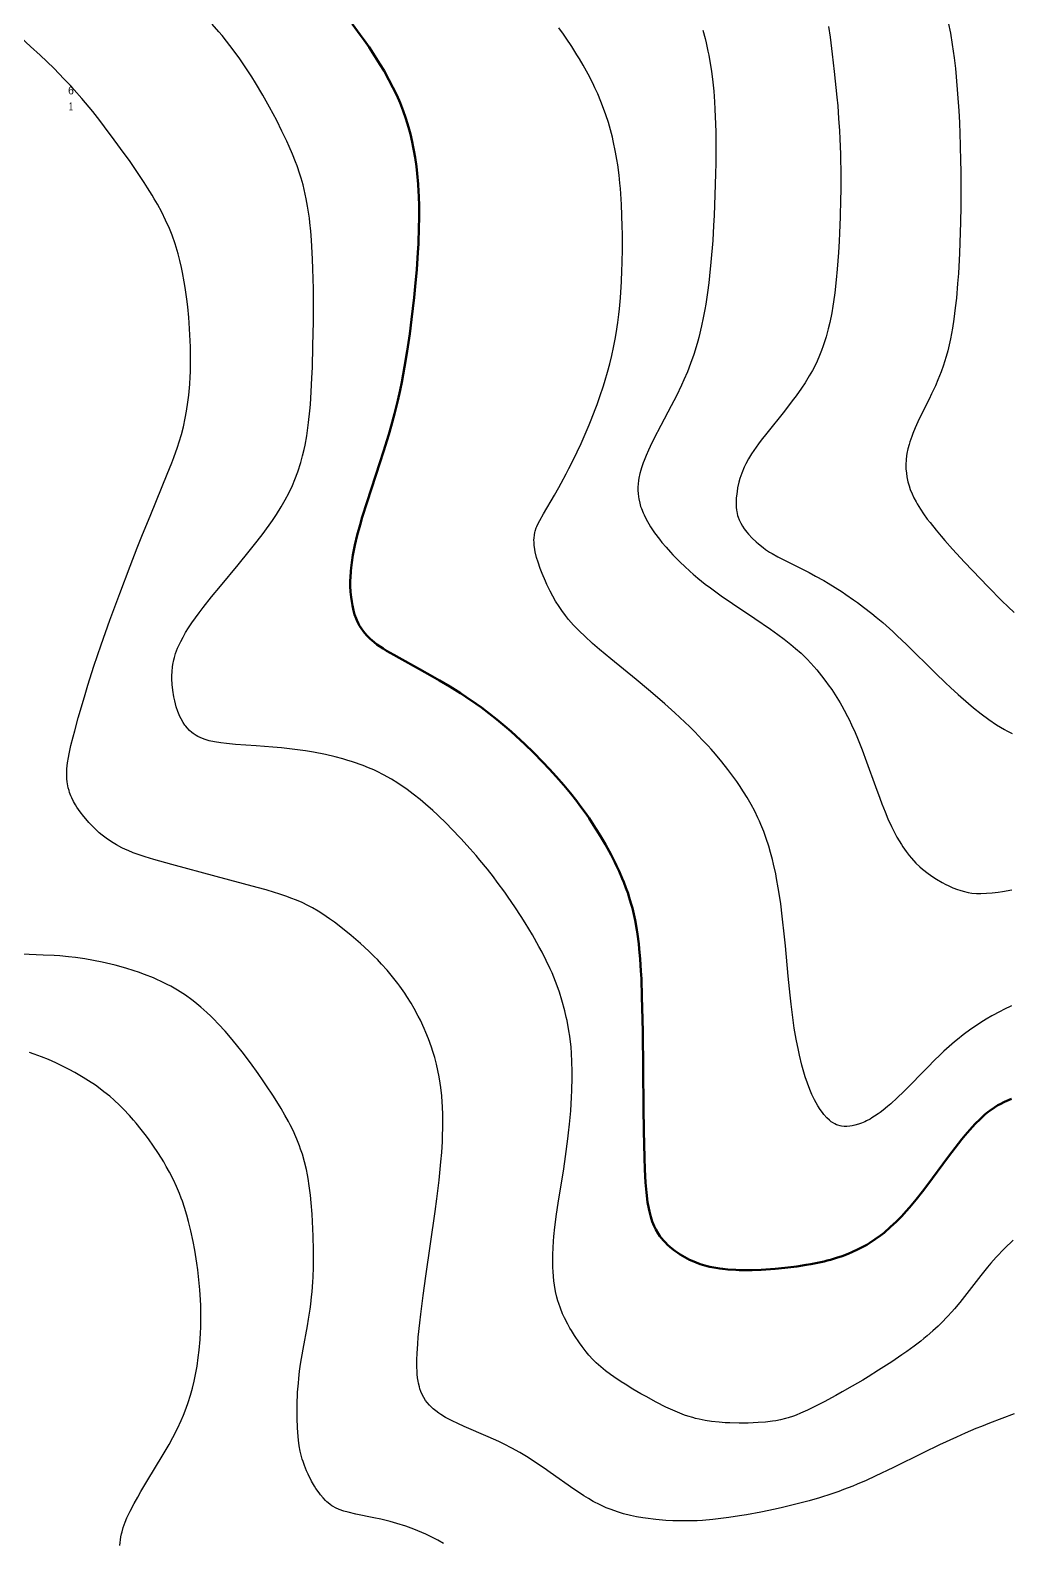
# Model space of a CAD drawing. Header units: metres. Extents: x 545098 to 555652, y 1854398 to 1862642.
# Drawn here: x 547636.2 to 547881.3, y 1858560.1 to 1858938.2 of the extents above; entities that cross this region are included whole.
import ezdxf
from ezdxf.enums import TextEntityAlignment as Align

# ---------------------------------------------------------------- set-up
doc = ezdxf.new("R2010")
doc.units = ezdxf.units.M
doc.header["$LTSCALE"] = 6.8
doc.layers.add('1', color=7, linetype='Continuous', lineweight=25)
doc.layers.add('2', color=7, linetype='Continuous', lineweight=53)
doc.layers.add('54', color=7, linetype='Continuous')

msp = doc.modelspace()

# ---------------------------------------------------------------- linework, layer by layer
at = {"layer": '1'}
for points in [[(547659.74, 1858907.37), (547657.24, 1858910.8), (547654.82, 1858914.03), (547653.63, 1858915.58), (547651.84, 1858917.84), (547650.04, 1858920.04), (547649.12, 1858921.13), (547647.23, 1858923.28), (547646.26, 1858924.35), (547644.75, 1858925.96), (547642.09, 1858928.67), (547638.69, 1858931.95), (547636.33, 1858934.14), (547633.91, 1858936.33), (547628.99, 1858940.68)], [(547672.73, 1858769.07), (547672.34, 1858770.52), (547672.13, 1858771.52), (547671.86, 1858773.24), (547671.71, 1858774.64), (547671.63, 1858776.07), (547671.63, 1858776.79), (547671.67, 1858777.89), (547671.79, 1858779.03), (547671.87, 1858779.61), (547672.12, 1858780.8), (547672.28, 1858781.42), (547672.57, 1858782.37), (547673.05, 1858783.68), (547673.34, 1858784.36), (547673.84, 1858785.41), (547674.42, 1858786.5), (547675.08, 1858787.64), (547675.83, 1858788.81), (547676.65, 1858790.03), (547678.48, 1858792.56), (547679.48, 1858793.86), (547681.58, 1858796.52), (547683.79, 1858799.21), (547688.22, 1858804.54), (547691, 1858807.96), (547692.32, 1858809.62), (547694.19, 1858812.05), (547695.93, 1858814.44), (547696.75, 1858815.61), (547697.79, 1858817.16), (547698.99, 1858819.08), (547699.98, 1858820.79), (547700.87, 1858822.49), (547701.77, 1858824.38), (547702.41, 1858825.9), (547703.13, 1858827.81), (547703.88, 1858830.15), (547704.32, 1858831.75), (547704.7, 1858833.38), (547704.94, 1858834.49), (547705.36, 1858836.77), (547705.66, 1858838.78), (547705.83, 1858840.16), (547706.14, 1858843.06), (547706.26, 1858844.59), (547706.48, 1858847.82), (547706.65, 1858851.33), (547706.75, 1858853.83), (547706.89, 1858859.3), (547707, 1858865.4), (547707.02, 1858868.62), (547707.01, 1858873.55), (547706.91, 1858878.5), (547706.82, 1858880.94), (547706.65, 1858884.13), (547706.55, 1858885.68), (547706.36, 1858887.95), (547706.14, 1858890.13), (547706.01, 1858891.18), (547705.88, 1858892.2), (547705.57, 1858894.17), (547705.23, 1858896.04), (547704.98, 1858897.24), (547704.43, 1858899.53), (547703.97, 1858901.16), (547703.65, 1858902.22), (547702.95, 1858904.27), (547702.58, 1858905.27), (547701.81, 1858907.22), (547700.97, 1858909.15), (547700.39, 1858910.42), (547699.16, 1858912.99), (547697.84, 1858915.6), (547696.08, 1858918.94), (547694.39, 1858921.98), (547692.58, 1858925.03), (547691.63, 1858926.55), (547690.32, 1858928.57), (547689.65, 1858929.57), (547688.61, 1858931.07), (547687, 1858933.28), (547685.33, 1858935.44), (547684.17, 1858936.86), (547683.38, 1858937.8), (547681.75, 1858939.66)], [(547770.22, 1858827.3), (547770.89, 1858828.6), (547771.93, 1858830.69), (547773.91, 1858834.89), (547774.92, 1858837.18), (547775.94, 1858839.58), (547776.45, 1858840.82), (547777.44, 1858843.36), (547777.93, 1858844.66), (547778.63, 1858846.64), (547779.53, 1858849.32), (547779.96, 1858850.68), (547780.56, 1858852.72), (547781.11, 1858854.78), (547781.62, 1858856.84), (547782.06, 1858858.9), (547782.46, 1858860.96), (547782.69, 1858862.34), (547783.11, 1858865.09), (547783.36, 1858867.15), (547783.51, 1858868.52), (547783.76, 1858871.27), (547784.03, 1858875.4), (547784.14, 1858878.15), (547784.19, 1858879.98), (547784.24, 1858883.65), (547784.24, 1858887.32), (547784.21, 1858889.15), (547784.14, 1858891.88), (547784.02, 1858894.6), (547783.94, 1858895.95), (547783.75, 1858898.63), (547783.63, 1858899.96), (547783.42, 1858901.94), (547783.08, 1858904.55), (547782.88, 1858905.84), (547782.55, 1858907.74), (547781.97, 1858910.55), (547781.75, 1858911.47), (547781.28, 1858913.29), (547780.76, 1858915.08), (547780.12, 1858917.05), (547779.56, 1858918.6), (547778.89, 1858920.34), (547778.08, 1858922.25), (547777.39, 1858923.78), (547776.84, 1858924.92), (547775.68, 1858927.19), (547774.42, 1858929.47), (547773.52, 1858931), (547772.9, 1858932.02), (547771.6, 1858934.08), (547770.22, 1858936.16), (547769.5, 1858937.21), (547768.37, 1858938.8)], [(547804.36, 1858938.2), (547804.91, 1858936.11), (547805.16, 1858935.07), (547805.62, 1858932.98), (547805.83, 1858931.94), (547806.12, 1858930.36), (547806.5, 1858927.95), (547806.84, 1858925.2), (547807.07, 1858922.92), (547807.27, 1858920.26), (547807.37, 1858918.43), (547807.52, 1858914.68), (547807.57, 1858912.76), (547807.6, 1858908.86), (547807.58, 1858904.91), (547807.54, 1858902.27), (547807.39, 1858897.01), (547807.18, 1858891.86), (547807.05, 1858889.33), (547806.83, 1858885.61), (547806.4, 1858880.22), (547806.05, 1858876.75), (547805.85, 1858875.06), (547805.53, 1858872.58), (547805.1, 1858869.73), (547804.86, 1858868.35), (547804.48, 1858866.31), (547804.06, 1858864.31), (547803.35, 1858861.39), (547803.1, 1858860.44), (547802.69, 1858859.02), (547802.11, 1858857.15), (547801.31, 1858854.85), (547800.51, 1858852.81), (547799.65, 1858850.79), (547799.05, 1858849.46), (547797.78, 1858846.83), (547796.47, 1858844.26), (547793.88, 1858839.39), (547792.1, 1858836), (547791.18, 1858834.13), (547790.76, 1858833.22), (547790.18, 1858831.91), (547789.66, 1858830.64), (547789.43, 1858830.02), (547789.02, 1858828.8), (547788.84, 1858828.21), (547788.61, 1858827.34), (547788.37, 1858826.19), (547788.28, 1858825.63), (547788.18, 1858824.8), (547788.13, 1858823.97), (547788.12, 1858823.16), (547788.16, 1858822.35), (547788.25, 1858821.55), (547788.34, 1858821.02), (547788.58, 1858819.95), (547788.81, 1858819.15), (547788.99, 1858818.62), (547789.41, 1858817.55), (547789.66, 1858817.01), (547790.2, 1858815.92), (547790.83, 1858814.82), (547791.29, 1858814.07), (547792.32, 1858812.54), (547793.49, 1858810.96), (547794.13, 1858810.16), (547795.16, 1858808.93), (547796.27, 1858807.68), (547796.85, 1858807.05), (547798.74, 1858805.13), (547799.75, 1858804.17), (547801.18, 1858802.86), (547801.93, 1858802.21), (547803.1, 1858801.23), (547804.95, 1858799.75), (547806.24, 1858798.76), (547808.95, 1858796.8), (547811.76, 1858794.85), (547817.37, 1858791.09), (547821.29, 1858788.43), (547823.07, 1858787.17), (547824.69, 1858785.96), (547826.33, 1858784.67), (547827.52, 1858783.66), (547828.9, 1858782.43), (547830.41, 1858780.95), (547831.35, 1858779.96), (547832.84, 1858778.26), (547834, 1858776.83)], [(547835.79, 1858939.14), (547836.17, 1858936.41), (547836.72, 1858932.2), (547837.23, 1858927.9), (547837.89, 1858921.42), (547838.07, 1858919.28), (547838.31, 1858916.13), (547838.5, 1858913.07), (547838.6, 1858911.07), (547838.74, 1858907.19), (547838.83, 1858901.66), (547838.82, 1858898.15), (547838.79, 1858895.89), (547838.68, 1858891.55), (547838.53, 1858887.44), (547838.44, 1858885.47), (547838.27, 1858882.6), (547837.96, 1858878.47), (547837.71, 1858875.81), (547837.34, 1858872.57), (547837.03, 1858870.31), (547836.85, 1858869.2), (547836.57, 1858867.55), (547836.09, 1858865.11), (547835.72, 1858863.52), (547835.2, 1858861.56), (547834.73, 1858860.03)], [(547865.71, 1858940.13), (547866.25, 1858937.42), (547866.72, 1858934.58), (547867.18, 1858931.3), (547867.49, 1858928.58), (547867.7, 1858926.51), (547868.05, 1858922.28), (547868.33, 1858917.99), (547868.48, 1858915.12), (547868.69, 1858909.44), (547868.8, 1858905.26), (547868.84, 1858903.2), (547868.87, 1858900.15), (547868.86, 1858894.15), (547868.79, 1858890.23), (547868.72, 1858887.63), (547868.52, 1858882.48), (547868.24, 1858877.39), (547868.06, 1858874.89), (547867.73, 1858871.21), (547867.47, 1858868.82), (547867.1, 1858865.93), (547866.75, 1858863.7), (547866.26, 1858861.04), (547865.75, 1858858.77), (547865.57, 1858858.04), (547865.18, 1858856.64), (547864.77, 1858855.29), (547864.49, 1858854.42), (547863.9, 1858852.76), (547863.13, 1858850.8), (547862.5, 1858849.33), (547861.55, 1858847.26), (547860.92, 1858845.96), (547858.63, 1858841.34), (547858.13, 1858840.3), (547857.45, 1858838.8), (547856.85, 1858837.36), (547856.58, 1858836.65), (547856.11, 1858835.27), (547855.9, 1858834.59), (547855.64, 1858833.58), (547855.39, 1858832.37), (547855.3, 1858831.77), (547855.19, 1858830.86), (547855.12, 1858829.5), (547855.14, 1858828.58), (547855.24, 1858827.43), (547855.37, 1858826.5), (547855.62, 1858825.32), (547855.93, 1858824.25), (547856.22, 1858823.4), (547856.66, 1858822.31)], [(547701.39, 1858721.26), (547700.41, 1858721.62), (547698.38, 1858722.3), (547697.33, 1858722.63), (547695.17, 1858723.27), (547692.93, 1858723.89), (547682.69, 1858726.61), (547671.63, 1858729.6), (547667.11, 1858730.86), (547664.98, 1858731.51), (547662.94, 1858732.21), (547661.96, 1858732.58), (547660.68, 1858733.1), (547660.06, 1858733.37), (547659.15, 1858733.81), (547657.83, 1858734.51), (547656.57, 1858735.27), (547655.24, 1858736.19), (547654.23, 1858736.98), (547653.5, 1858737.58), (547653.03, 1858738), (547652.13, 1858738.85), (547651.7, 1858739.28), (547650.88, 1858740.15), (547650.11, 1858741.03), (547649.62, 1858741.62), (547648.72, 1858742.8), (547647.92, 1858743.97), (547647.55, 1858744.55), (547647.06, 1858745.42), (547646.62, 1858746.31), (547646.42, 1858746.76), (547646.08, 1858747.67), (547645.93, 1858748.13), (547645.74, 1858748.84), (547645.55, 1858749.82), (547645.47, 1858750.32), (547645.4, 1858751.09), (547645.36, 1858751.89), (547645.36, 1858752.31), (547645.41, 1858753.58), (547645.57, 1858755.08), (547645.77, 1858756.35), (547645.95, 1858757.33), (547646.4, 1858759.38), (547646.94, 1858761.56), (547647.35, 1858763.08), (547648.25, 1858766.28), (547649.77, 1858771.54), (547650.64, 1858774.43), (547652.15, 1858779.2), (547653.95, 1858784.58), (547656.11, 1858790.68), (547658.59, 1858797.35), (547661.22, 1858804.24), (547662.99, 1858808.77), (547664.15, 1858811.69), (547666.36, 1858817.16), (547670.49, 1858827.18), (547671.61, 1858830), (547672.12, 1858831.35), (547673.04, 1858833.97), (547673.46, 1858835.25), (547674.02, 1858837.16), (547674.52, 1858839.08), (547674.99, 1858841.23), (547675.31, 1858842.97), (547675.65, 1858845.18), (547675.86, 1858846.96), (547675.95, 1858847.86), (547676.1, 1858849.69), (547676.21, 1858851.54), (547676.26, 1858852.79), (547676.31, 1858855.34), (547676.3, 1858857.53), (547676.27, 1858859.02), (547676.15, 1858862.02), (547675.96, 1858865.03), (547675.85, 1858866.37), (547675.59, 1858869.02), (547675.36, 1858870.98), (547674.95, 1858873.85), (547674.73, 1858875.25), (547674.29, 1858877.66), (547674.04, 1858878.84), (547673.64, 1858880.58), (547673.2, 1858882.29), (547672.96, 1858883.13), (547672.43, 1858884.82), (547671.68, 1858886.92), (547671.01, 1858888.61), (547670.06, 1858890.74), (547669.09, 1858892.69), (547668.01, 1858894.69), (547667.24, 1858896.04), (547666.7, 1858896.95), (547665.58, 1858898.77), (547664.7, 1858900.15), (547662.88, 1858902.89), (547661.01, 1858905.6), (547659.74, 1858907.37)], [(547834.73, 1858860.03), (547834.47, 1858859.27), (547834.06, 1858858.15), (547833.39, 1858856.49), (547832.65, 1858854.88), (547831.74, 1858853.13), (547830.95, 1858851.75), (547829.91, 1858850.07), (547829.03, 1858848.74), (547827.65, 1858846.79), (547826.7, 1858845.51), (547824.75, 1858842.99), (547820.32, 1858837.48), (547818.94, 1858835.71), (547818.29, 1858834.83), (547817.07, 1858833.11), (547816.52, 1858832.26), (547815.76, 1858831.01), (547815.1, 1858829.78), (547814.72, 1858828.98), (547814.07, 1858827.42), (547813.65, 1858826.16), (547813.37, 1858825.18), (547813.06, 1858823.77), (547812.91, 1858822.88), (547812.83, 1858822.3), (547812.73, 1858821.19), (547812.68, 1858820.16), (547812.68, 1858819.66), (547812.71, 1858818.94), (547812.78, 1858818.24), (547812.83, 1858817.9), (547813.05, 1858816.91), (547813.2, 1858816.42), (547813.45, 1858815.77), (547813.59, 1858815.45), (547813.83, 1858814.97), (547814.26, 1858814.24), (547814.7, 1858813.58), (547815.37, 1858812.69), (547815.75, 1858812.24), (547816.68, 1858811.24), (547817.71, 1858810.26), (547818.27, 1858809.78), (547819.44, 1858808.85), (547820.06, 1858808.4), (547821.03, 1858807.75), (547821.69, 1858807.34), (547823.09, 1858806.55), (547824.59, 1858805.77), (547827.96, 1858804.1), (547830.9, 1858802.61), (547832.52, 1858801.75), (547834.6, 1858800.59), (547835.69, 1858799.95), (547837.41, 1858798.91), (547839.21, 1858797.76), (547840.14, 1858797.14), (547842.05, 1858795.82), (547843.04, 1858795.11), (547844.55, 1858793.98), (547846.63, 1858792.36), (547847.69, 1858791.49), (547849.32, 1858790.12), (547850.98, 1858788.66), (547851.83, 1858787.89), (547852.97, 1858786.83), (547855.29, 1858784.61), (547862.54, 1858777.46), (547865.03, 1858775.05), (547866.29, 1858773.86), (547868.19, 1858772.11), (547870.73, 1858769.86), (547872.02, 1858768.8), (547873.94, 1858767.27), (547875.87, 1858765.85), (547877.8, 1858764.56), (547879.74, 1858763.39), (547880.38, 1858763.03), (547881.66, 1858762.35)], [(547837.35, 1858664.79), (547836.77, 1858665.14), (547836.47, 1858665.34), (547836.04, 1858665.69), (547835.39, 1858666.29), (547834.62, 1858667.14), (547834.24, 1858667.63), (547833.67, 1858668.42), (547833.11, 1858669.31), (547832.29, 1858670.79), (547832.02, 1858671.33), (547831.63, 1858672.18), (547831.11, 1858673.39), (547830.49, 1858675.01), (547829.96, 1858676.59), (547829.45, 1858678.28), (547829.13, 1858679.46), (547828.53, 1858681.94), (547828.24, 1858683.24), (547827.71, 1858685.94), (547827.23, 1858688.76), (547826.93, 1858690.7), (547826.41, 1858694.7), (547826.15, 1858697), (547825.69, 1858701.71), (547825, 1858709.33), (547824.78, 1858711.57), (547824.23, 1858716.71), (547823.83, 1858719.83), (547823.61, 1858721.4), (547823.23, 1858723.77), (547822.81, 1858726.15), (547822.57, 1858727.33), (547822.05, 1858729.71), (547821.76, 1858730.89), (547821.29, 1858732.66), (547820.83, 1858734.23), (547820.19, 1858736.17), (547819.57, 1858737.9), (547818.88, 1858739.61), (547818.51, 1858740.46), (547818.13, 1858741.3), (547817.32, 1858742.96), (547816.45, 1858744.6), (547815.42, 1858746.4), (547814.55, 1858747.81), (547813.53, 1858749.37), (547812.83, 1858750.39), (547811.37, 1858752.41), (547810.62, 1858753.4), (547809.08, 1858755.34), (547807.49, 1858757.22), (547806.42, 1858758.45), (547805.69, 1858759.26), (547804.23, 1858760.83), (547802.36, 1858762.76), (547801.11, 1858764.01), (547798.6, 1858766.42), (547797.35, 1858767.57), (547794.86, 1858769.8), (547792.41, 1858771.92), (547790.81, 1858773.27), (547787.71, 1858775.84), (547781.36, 1858781.03), (547778.54, 1858783.38), (547776.81, 1858784.87), (547774.83, 1858786.68), (547773.53, 1858787.93), (547772.92, 1858788.55), (547772.04, 1858789.49), (547770.81, 1858790.9), (547770.03, 1858791.86), (547769.11, 1858793.1), (547768.41, 1858794.13), (547767.56, 1858795.47), (547766.83, 1858796.75), (547766.19, 1858797.94), (547765.38, 1858799.59), (547765, 1858800.43), (547764.19, 1858802.35), (547763.7, 1858803.62), (547763.17, 1858805.17), (547762.82, 1858806.38), (547762.47, 1858807.81), (547762.27, 1858809), (547762.22, 1858809.38), (547762.16, 1858810.09), (547762.15, 1858810.77), (547762.17, 1858811.2), (547762.26, 1858812.02), (547762.37, 1858812.62), (547762.47, 1858813), (547762.71, 1858813.76), (547762.86, 1858814.14), (547763.2, 1858814.89), (547763.59, 1858815.66), (547764.52, 1858817.29), (547767.26, 1858821.92), (547768.37, 1858823.87), (547768.96, 1858824.94), (547770.22, 1858827.3)], [(547856.66, 1858822.31), (547857.13, 1858821.32), (547857.67, 1858820.29), (547857.96, 1858819.77), (547858.78, 1858818.43), (547859.53, 1858817.31), (547860.47, 1858816), (547861.15, 1858815.1), (547862.67, 1858813.19), (547863.93, 1858811.68), (547864.83, 1858810.64), (547866.73, 1858808.5), (547869.74, 1858805.24), (547871.77, 1858803.09), (547875.68, 1858799.04), (547879.14, 1858795.55), (547880.71, 1858794.02), (547882.21, 1858792.61)], [(547834, 1858776.83), (547835.14, 1858775.34), (547835.72, 1858774.56), (547836.57, 1858773.34), (547837.85, 1858771.4), (547838.69, 1858770.02), (547839.11, 1858769.31), (547839.73, 1858768.2), (547840.55, 1858766.65), (547840.96, 1858765.84), (547841.56, 1858764.58), (547842.46, 1858762.6), (547843.04, 1858761.22), (547844.19, 1858758.31), (547845.31, 1858755.28), (547847.49, 1858749.16), (547848.57, 1858746.21), (547849.1, 1858744.79), (547849.9, 1858742.76), (547850.62, 1858741.08), (547851.52, 1858739.12), (547852.33, 1858737.5), (547852.88, 1858736.48), (547854.01, 1858734.6), (547854.39, 1858734.02), (547855.17, 1858732.91), (547855.97, 1858731.88), (547856.52, 1858731.22), (547857.64, 1858730), (547858.63, 1858729.06), (547859.31, 1858728.46), (547860.68, 1858727.37), (547861.85, 1858726.55), (547862.79, 1858725.95), (547864.19, 1858725.14), (547865.11, 1858724.66), (547865.71, 1858724.37), (547866.89, 1858723.84), (547868.02, 1858723.39), (547868.58, 1858723.19), (547869.42, 1858722.93), (547870.71, 1858722.64), (547871.61, 1858722.5), (547872.81, 1858722.41), (547873.85, 1858722.39), (547875.25, 1858722.44), (547876.65, 1858722.55), (547878.19, 1858722.74), (547879.28, 1858722.9), (547881.6, 1858723.31)], [(547767.56, 1858622.93), (547767.29, 1858624.48), (547767.15, 1858625.55), (547766.96, 1858627.78), (547766.9, 1858628.94), (547766.88, 1858629.72), (547766.88, 1858632.14), (547766.94, 1858633.8), (547767.04, 1858635.49), (547767.13, 1858636.63), (547767.35, 1858638.95), (547767.78, 1858642.26), (547768.19, 1858644.98), (547769.59, 1858653.57), (547770.05, 1858656.63), (547770.64, 1858661.07), (547770.81, 1858662.53), (547771.04, 1858664.75), (547771.34, 1858668.09), (547771.56, 1858671.44), (547771.63, 1858673.1), (547771.71, 1858676.36), (547771.71, 1858677.95), (547771.65, 1858680.27), (547771.53, 1858682.51), (547771.41, 1858683.95), (547771.09, 1858686.72), (547770.89, 1858688.06), (547770.42, 1858690.63), (547770.24, 1858691.47), (547769.85, 1858693.09), (547769.14, 1858695.7), (547768.5, 1858697.7), (547767.92, 1858699.34), (547767.52, 1858700.42), (547766.66, 1858702.53), (547766.2, 1858703.57), (547765.22, 1858705.65), (547764.16, 1858707.74), (547763.4, 1858709.15), (547761.76, 1858712.05), (547759.93, 1858715.08), (547758.95, 1858716.64), (547757.39, 1858719.03), (547755.71, 1858721.49), (547754.83, 1858722.73), (547752.99, 1858725.25), (547752.02, 1858726.52), (547750.51, 1858728.44), (547748.64, 1858730.73), (547747.67, 1858731.87), (547746.18, 1858733.58), (547743.9, 1858736.11), (547741.56, 1858738.57), (547740.38, 1858739.76), (547738.02, 1858742.05), (547736.83, 1858743.14), (547735.07, 1858744.71), (547733.7, 1858745.87), (547731.98, 1858747.24), (547730.45, 1858748.39), (547728.13, 1858749.98), (547726.56, 1858750.95), (547724.56, 1858752.06), (547722.92, 1858752.89), (547722.08, 1858753.28), (547720.8, 1858753.83), (547719.49, 1858754.36), (547716.77, 1858755.31), (547715.36, 1858755.74), (547714.41, 1858756.01), (547712.48, 1858756.52), (547710.01, 1858757.09), (547707.01, 1858757.68), (547705.01, 1858758.01), (547701.67, 1858758.48), (547699.04, 1858758.77), (547696.86, 1858758.97), (547692.67, 1858759.28), (547687.57, 1858759.63), (547685.28, 1858759.84), (547683.88, 1858760.01), (547682.27, 1858760.27), (547680.97, 1858760.57), (547680.17, 1858760.8), (547679.68, 1858760.97), (547678.75, 1858761.34), (547678.12, 1858761.65), (547677.72, 1858761.87), (547676.99, 1858762.35), (547676.65, 1858762.61), (547676.02, 1858763.16), (547675.44, 1858763.77), (547675.09, 1858764.2), (547674.87, 1858764.5), (547674.45, 1858765.14), (547673.96, 1858766.01), (547673.66, 1858766.62), (547673.47, 1858767.04), (547673.12, 1858767.92), (547672.73, 1858769.07)], [(547787.78, 1858566.6), (547786.28, 1858566.91), (547784.51, 1858567.35), (547783, 1858567.8), (547781.41, 1858568.36), (547780.19, 1858568.85), (547778.7, 1858569.53), (547776.95, 1858570.44), (547775.78, 1858571.12), (547774.59, 1858571.85), (547773.78, 1858572.37), (547772.12, 1858573.49), (547766.19, 1858577.68), (547764.67, 1858578.73), (547762.31, 1858580.32), (547760.68, 1858581.36), (547758.58, 1858582.62), (547756.64, 1858583.7), (547754.66, 1858584.72), (547753.33, 1858585.36), (547750.66, 1858586.58), (547744.71, 1858589.16), (547743.16, 1858589.86), (547741.71, 1858590.55), (547740.06, 1858591.42), (547738.89, 1858592.13), (547738.36, 1858592.48), (547737.61, 1858593.03), (547736.93, 1858593.58), (547736.03, 1858594.45), (547735.46, 1858595.12), (547735.04, 1858595.67), (547734.59, 1858596.39), (547734.27, 1858596.99), (547733.87, 1858597.94), (547733.64, 1858598.6), (547733.51, 1858599.06), (547733.28, 1858600.02), (547733.2, 1858600.44), (547733.07, 1858601.31), (547732.97, 1858602.22), (547732.92, 1858602.85), (547732.87, 1858604.17), (547732.87, 1858605.93), (547732.92, 1858607.42), (547733.08, 1858609.8), (547733.22, 1858611.48), (547733.61, 1858615.1), (547733.87, 1858617.27), (547734.46, 1858621.86), (547735.13, 1858626.69), (547737.45, 1858642.92), (547737.87, 1858646.04), (547738.43, 1858650.7), (547738.9, 1858655.33), (547739.08, 1858657.66), (547739.26, 1858660.43), (547739.32, 1858661.82), (547739.38, 1858663.91), (547739.38, 1858667.06), (547739.3, 1858669.17), (547739.24, 1858670.22), (547739.11, 1858671.81), (547738.88, 1858673.93), (547738.73, 1858674.99), (547738.47, 1858676.58), (547738.15, 1858678.17), (547737.78, 1858679.76), (547737.35, 1858681.35), (547736.88, 1858682.93), (547736.53, 1858683.99), (547735.77, 1858686.08), (547735.14, 1858687.64), (547734.69, 1858688.66), (547733.75, 1858690.69), (547733.24, 1858691.69), (547732.19, 1858693.66), (547731.44, 1858694.95), (547730.41, 1858696.62), (547729.87, 1858697.44), (547728.62, 1858699.23), (547728.14, 1858699.89), (547727.15, 1858701.16), (547726.14, 1858702.4), (547725.45, 1858703.2), (547724.06, 1858704.75), (547723.01, 1858705.87), (547722.3, 1858706.59), (547720.88, 1858707.98), (547718.77, 1858709.92), (547716.48, 1858711.88), (547714.72, 1858713.31), (547712.26, 1858715.22), (547711.08, 1858716.07), (547709.35, 1858717.24), (547708.22, 1858717.95), (547706.8, 1858718.78), (547705.65, 1858719.39), (547704.18, 1858720.1), (547702.81, 1858720.7), (547701.39, 1858721.26)], [(547689.2, 1858682.81), (547688.15, 1858684.15), (547686.73, 1858685.89), (547684.93, 1858687.98), (547683.3, 1858689.76), (547682.01, 1858691.09), (547681.36, 1858691.73), (547680.39, 1858692.65), (547678.91, 1858693.97), (547677.4, 1858695.21), (547676.63, 1858695.8), (547675.07, 1858696.93), (547673.04, 1858698.24), (547671.34, 1858699.21), (547670.47, 1858699.67), (547669.13, 1858700.34), (547667.74, 1858700.98), (547667.03, 1858701.28), (547664.81, 1858702.16), (547663.29, 1858702.71), (547662.25, 1858703.06), (547660.13, 1858703.71), (547657.44, 1858704.45), (547655.27, 1858704.97), (547654.19, 1858705.21), (547652.03, 1858705.65), (547649.9, 1858706.02), (547647.58, 1858706.36), (547645.79, 1858706.57), (547643.6, 1858706.77), (547642.18, 1858706.87), (547639.44, 1858707), (547634.2, 1858707.2)], [(547881.49, 1858694.29), (547879.59, 1858693.36), (547878.67, 1858692.89), (547876.61, 1858691.78), (547875.21, 1858690.96), (547873.87, 1858690.14), (547873.01, 1858689.59), (547871.38, 1858688.47), (547869.45, 1858687.05), (547868, 1858685.9), (547867.3, 1858685.32), (547865.94, 1858684.15), (547864.63, 1858682.96), (547863.78, 1858682.16), (547862.11, 1858680.54), (547860.73, 1858679.16), (547854.57, 1858672.88), (547852.92, 1858671.27), (547851.33, 1858669.8), (547850.56, 1858669.13), (547849.43, 1858668.21), (547848.7, 1858667.66), (547848.22, 1858667.32), (547847.29, 1858666.69), (547846.6, 1858666.27), (547846.16, 1858666.01), (547845.29, 1858665.55), (547844.86, 1858665.34), (547844.04, 1858664.99), (547843.24, 1858664.69), (547842.39, 1858664.44), (547841.73, 1858664.29), (547841.1, 1858664.19), (547840.34, 1858664.13), (547839.68, 1858664.14), (547839.03, 1858664.22), (547838.72, 1858664.28), (547838.11, 1858664.46), (547837.8, 1858664.58), (547837.35, 1858664.79)], [(547658.66, 1858559.39), (547658.69, 1858560.12), (547658.77, 1858560.85), (547658.89, 1858561.59), (547659.05, 1858562.35), (547659.18, 1858562.86), (547659.49, 1858563.9), (547659.97, 1858565.22), (547660.42, 1858566.31), (547661.2, 1858567.99), (547662.2, 1858569.92), (547663.09, 1858571.52), (547663.89, 1858572.91), (547665.61, 1858575.78), (547669.2, 1858581.71), (547670.94, 1858584.69), (547671.9, 1858586.44), (547673.03, 1858588.63), (547673.97, 1858590.62), (547674.55, 1858591.97), (547675.24, 1858593.71), (547675.75, 1858595.13), (547676.33, 1858596.97), (547676.81, 1858598.7), (547677.23, 1858600.49), (547677.49, 1858601.72), (547677.65, 1858602.56), (547677.94, 1858604.26), (547678.25, 1858606.43), (547678.46, 1858608.19), (547678.69, 1858610.86), (547678.8, 1858612.65), (547678.85, 1858613.84), (547678.9, 1858616.2), (547678.88, 1858618.17), (547678.85, 1858619.47), (547678.72, 1858622.05), (547678.63, 1858623.32), (547678.4, 1858625.84), (547678.1, 1858628.33), (547677.88, 1858629.97), (547677.35, 1858633.23), (547676.95, 1858635.38), (547676.4, 1858638.04), (547675.82, 1858640.41), (547675.39, 1858641.98), (547674.8, 1858643.93), (547674.28, 1858645.48), (547674, 1858646.25), (547673.55, 1858647.4), (547672.83, 1858649.12), (547672.03, 1858650.83), (547671.07, 1858652.7), (547670.25, 1858654.18), (547669.61, 1858655.27), (547668.28, 1858657.42), (547666.88, 1858659.49), (547665.93, 1858660.83), (547665.29, 1858661.7), (547664, 1858663.38), (547662.7, 1858664.98), (547662.05, 1858665.75), (547661.06, 1858666.87), (547659.55, 1858668.47), (547658.52, 1858669.5), (547657.19, 1858670.73), (547656.1, 1858671.69), (547654.67, 1858672.84), (547653.33, 1858673.86), (547652.51, 1858674.44), (547650.8, 1858675.59), (547649.47, 1858676.43), (547647.41, 1858677.64), (547645.98, 1858678.41), (547644.16, 1858679.33), (547642.66, 1858680.03), (547640.76, 1858680.85), (547639.01, 1858681.55), (547637.25, 1858682.2), (547636.05, 1858682.61)], [(547739.57, 1858559.93), (547738.14, 1858560.74), (547737.16, 1858561.25), (547735.16, 1858562.2), (547734.14, 1858562.64), (547732.11, 1858563.46), (547730.09, 1858564.2), (547727.88, 1858564.91), (547726.17, 1858565.39), (547723.88, 1858565.97), (547722.15, 1858566.35), (547717.58, 1858567.26), (547715.67, 1858567.7), (547714.65, 1858567.98), (547713.49, 1858568.39), (547712.54, 1858568.82), (547711.94, 1858569.16), (547711.66, 1858569.34), (547711.23, 1858569.63), (547710.68, 1858570.07), (547710.41, 1858570.3), (547710.01, 1858570.68), (547709.42, 1858571.32), (547708.82, 1858572.04), (547708.43, 1858572.55), (547707.66, 1858573.67), (547707.29, 1858574.26), (547706.57, 1858575.5), (547705.69, 1858577.23), (547705.29, 1858578.1), (547704.76, 1858579.41), (547704.42, 1858580.38), (547704.22, 1858581.02), (547703.87, 1858582.3), (547703.72, 1858582.96), (547703.47, 1858584.3), (547703.28, 1858585.7), (547703.18, 1858586.69), (547703.03, 1858588.83), (547702.94, 1858591.21), (547702.94, 1858594.51), (547703.07, 1858597.74), (547703.25, 1858600.01), (547703.36, 1858601.17), (547703.57, 1858602.94), (547703.83, 1858604.75), (547704.45, 1858608.44), (547705.52, 1858614.29), (547705.81, 1858615.97), (547706.2, 1858618.48), (547706.37, 1858619.72), (547706.58, 1858621.58), (547706.69, 1858622.81), (547706.87, 1858625.28), (547706.93, 1858626.51), (547707, 1858629), (547707.02, 1858631.52), (547707, 1858633.23), (547706.92, 1858636.74), (547706.78, 1858640.4), (547706.67, 1858642.26), (547706.46, 1858645.07), (547706.28, 1858646.95), (547705.99, 1858649.28), (547705.7, 1858651.12), (547705.54, 1858652.03), (547705.27, 1858653.37), (547704.8, 1858655.35), (547704.25, 1858657.26), (547703.83, 1858658.51), (547703.53, 1858659.33), (547702.89, 1858660.95), (547702.37, 1858662.16), (547702, 1858662.96), (547701.21, 1858664.56), (547700.79, 1858665.36), (547699.9, 1858666.97), (547698.95, 1858668.6), (547698.28, 1858669.71), (547696.84, 1858671.98), (547695.3, 1858674.33), (547694.49, 1858675.53), (547693.23, 1858677.35), (547691.26, 1858680.09), (547689.2, 1858682.81)], [(547881.9, 1858635.7), (547879.77, 1858633.62), (547877.72, 1858631.44), (547876.39, 1858629.95), (547875.53, 1858628.94), (547873.87, 1858626.92), (547869.78, 1858621.64), (547868.57, 1858620.12), (547867.29, 1858618.59), (547866.61, 1858617.82), (547865.54, 1858616.65), (547864, 1858615.06), (547863.17, 1858614.25), (547861.84, 1858613.03), (547860.4, 1858611.79), (547859.63, 1858611.15), (547858.84, 1858610.52), (547857.16, 1858609.23), (547855.38, 1858607.93), (547854.14, 1858607.06), (547851.6, 1858605.33), (547849.63, 1858604.04), (547848.31, 1858603.2), (547845.65, 1858601.55), (547844.33, 1858600.75), (547841.73, 1858599.21), (547839.23, 1858597.78), (547837.63, 1858596.89), (547834.67, 1858595.3), (547832.7, 1858594.28), (547830.51, 1858593.22), (547828.76, 1858592.45), (547827.68, 1858592.01), (547827, 1858591.76), (547825.68, 1858591.32), (547825.05, 1858591.14), (547823.81, 1858590.83), (547822.58, 1858590.59), (547821.75, 1858590.46), (547820.03, 1858590.26), (547818.18, 1858590.11), (547815.73, 1858590), (547813.42, 1858589.98), (547811.09, 1858590.04), (547809.94, 1858590.1), (547808.41, 1858590.22), (547806.55, 1858590.43), (547804.96, 1858590.67), (547803.45, 1858590.96), (547802.49, 1858591.19), (547801.86, 1858591.36), (547800.65, 1858591.72), (547799.75, 1858592.02), (547798.01, 1858592.7), (547796.28, 1858593.46), (547795.12, 1858594.02), (547792.71, 1858595.25), (547790.16, 1858596.62), (547788.85, 1858597.35), (547786.87, 1858598.5), (547784.92, 1858599.69), (547783.96, 1858600.3), (547782.13, 1858601.54), (547781.25, 1858602.16), (547780.02, 1858603.1), (547778.88, 1858604.04), (547777.73, 1858605.09), (547776.88, 1858605.93), (547775.9, 1858606.99), (547775.18, 1858607.85), (547774.16, 1858609.16), (547773.52, 1858610.04), (547772.31, 1858611.86), (547771.53, 1858613.11), (547771.15, 1858613.75), (547770.59, 1858614.74), (547769.8, 1858616.28), (547769.31, 1858617.35), (547768.75, 1858618.75), (547768.34, 1858619.92), (547768.15, 1858620.53), (547767.89, 1858621.47), (547767.56, 1858622.93)], [(547882.19, 1858592.28), (547879.13, 1858591.19), (547876.05, 1858590.01), (547873.99, 1858589.19), (547872.63, 1858588.63), (547869.95, 1858587.49), (547867.74, 1858586.52), (547863.5, 1858584.55), (547859.47, 1858582.6), (547852.02, 1858578.9), (547847.44, 1858576.7), (547845.2, 1858575.68), (547842.97, 1858574.72), (547841.84, 1858574.26), (547839.55, 1858573.37), (547838.39, 1858572.94), (547836.6, 1858572.32), (547833.5, 1858571.33), (547830.92, 1858570.59), (547829.61, 1858570.23), (547826.96, 1858569.55), (547824.27, 1858568.91), (547822.46, 1858568.51), (547818.85, 1858567.76), (547815.28, 1858567.08), (547813.5, 1858566.78), (547810.84, 1858566.38), (547808.2, 1858566.04), (547806.88, 1858565.9), (547804.25, 1858565.68), (547802.94, 1858565.61), (547800.97, 1858565.54), (547799, 1858565.53), (547797.69, 1858565.55), (547796.83, 1858565.58), (547795.11, 1858565.67), (547792.58, 1858565.89), (547790.04, 1858566.21), (547789.33, 1858566.32), (547787.78, 1858566.6)]]:
    msp.add_lwpolyline(points, dxfattribs=at)
at = {"layer": '2'}
for points in [[(547724.56, 1858832.88), (547725.86, 1858837.11), (547726.46, 1858839.19), (547727.29, 1858842.26), (547728.11, 1858845.59), (547728.69, 1858848.22), (547729.1, 1858850.17), (547729.82, 1858854.06), (547730.46, 1858857.95), (547731.08, 1858862.31), (547731.54, 1858865.87), (547732.18, 1858871.35), (547732.46, 1858874.14), (547732.84, 1858878.37), (547733.14, 1858882.63), (547733.26, 1858884.76), (547733.41, 1858888.99), (547733.44, 1858891.1), (547733.43, 1858894.22), (547733.36, 1858896.67), (547733.31, 1858897.88), (547733.2, 1858899.68), (547732.97, 1858902.36), (547732.77, 1858904.14), (547732.46, 1858906.34), (547732.16, 1858908.09), (547731.99, 1858908.97), (547731.71, 1858910.27), (547731.25, 1858912.23), (547730.78, 1858913.96), (547730.11, 1858916.12), (547729.43, 1858918.06), (547728.67, 1858920), (547727.83, 1858921.94), (547726.9, 1858923.88), (547725.9, 1858925.82), (547724.68, 1858927.99), (547723.64, 1858929.73), (547722.4, 1858931.7), (547720.93, 1858933.91), (547719.69, 1858935.69), (547718.72, 1858937.04), (547716.69, 1858939.76)], [(547793.22, 1858637.36), (547792.63, 1858638.36), (547792.2, 1858639.21), (547791.73, 1858640.37), (547791.34, 1858641.55), (547791.01, 1858642.88), (547790.85, 1858643.62), (547790.57, 1858645.25), (547790.28, 1858647.62), (547790.06, 1858650.13), (547789.87, 1858653.39), (547789.75, 1858656.39), (547789.59, 1858662.98), (547789.51, 1858668.92), (547789.33, 1858687.89), (547789.22, 1858693.81), (547789.15, 1858696.56), (547788.99, 1858701.04), (547788.88, 1858703.09), (547788.7, 1858705.95), (547788.47, 1858708.59), (547788.34, 1858709.84), (547788.04, 1858712.2), (547787.87, 1858713.32), (547787.44, 1858715.73), (547787.11, 1858717.26), (547786.75, 1858718.74), (547786.48, 1858719.72), (547785.9, 1858721.63), (547785.66, 1858722.35), (547785.15, 1858723.77), (547784.61, 1858725.18), (547784.23, 1858726.11), (547783.42, 1858727.97), (547782.79, 1858729.34), (547782.35, 1858730.24), (547781.44, 1858732.02), (547780.02, 1858734.62), (547779.04, 1858736.3), (547778.38, 1858737.39), (547777.05, 1858739.49), (547775.92, 1858741.19), (547775.16, 1858742.29), (547773.63, 1858744.4), (547772.85, 1858745.43), (547771.26, 1858747.45), (547769.6, 1858749.44), (547767.67, 1858751.65), (547766.04, 1858753.44), (547764.32, 1858755.27), (547762.05, 1858757.59), (547759.9, 1858759.7), (547757.65, 1858761.81), (547756.49, 1858762.85), (547754.9, 1858764.23), (547752.86, 1858765.92), (547750.98, 1858767.4), (547749.04, 1858768.84), (547747.74, 1858769.77), (547745.09, 1858771.57), (547743.76, 1858772.44), (547741.12, 1858774.1), (547738.51, 1858775.66), (547736.81, 1858776.65), (547733.55, 1858778.49), (547728.44, 1858781.28), (547727.13, 1858782.01), (547725.31, 1858783.08), (547724.47, 1858783.6), (547722.91, 1858784.66), (547722.2, 1858785.19), (547721.23, 1858786.01), (547720.92, 1858786.29), (547720.36, 1858786.86), (547719.84, 1858787.45), (547719.52, 1858787.85), (547718.93, 1858788.67), (547718.54, 1858789.32), (547718.3, 1858789.76), (547717.87, 1858790.67), (547717.67, 1858791.14), (547717.33, 1858792.12), (547717.03, 1858793.14), (547716.76, 1858794.35), (547716.59, 1858795.36), (547716.44, 1858796.42), (547716.31, 1858797.83), (547716.24, 1858799.18), (547716.24, 1858800.61), (547716.26, 1858801.37), (547716.36, 1858802.96), (547716.44, 1858803.79), (547716.6, 1858805.1), (547716.89, 1858806.96), (547717.38, 1858809.47), (547717.97, 1858811.92), (547718.69, 1858814.56), (547719.24, 1858816.42), (547720.46, 1858820.32), (547723.65, 1858830.04), (547724.56, 1858832.88)], [(547881.49, 1858671.05), (547880.33, 1858670.58), (547879.77, 1858670.32), (547878.66, 1858669.75), (547878.11, 1858669.44), (547877.3, 1858668.93), (547876.22, 1858668.18), (547875.69, 1858667.77), (547874.88, 1858667.1), (547873.67, 1858666.01), (547872.45, 1858664.78), (547871.07, 1858663.27), (547869.96, 1858661.97), (547869.13, 1858660.96), (547867.46, 1858658.84), (547865.79, 1858656.65), (547860.34, 1858649.32), (547859.27, 1858647.93), (547857.66, 1858645.89), (547856.04, 1858643.93), (547855.21, 1858642.99), (547854.09, 1858641.76), (547853.52, 1858641.16), (547852.65, 1858640.29), (547851.31, 1858639.02), (547849.67, 1858637.6), (547848.81, 1858636.93), (547847.48, 1858635.96), (547846.08, 1858635.04), (547845.35, 1858634.6), (547844.35, 1858634.03), (547843.04, 1858633.36), (547841.81, 1858632.79), (547840.66, 1858632.31), (547839.16, 1858631.75), (547837.74, 1858631.28), (547836.24, 1858630.84), (547835.47, 1858630.63), (547834.68, 1858630.43), (547833.04, 1858630.06), (547831.34, 1858629.73), (547830.19, 1858629.53), (547827.83, 1858629.16), (547824.85, 1858628.79), (547822.46, 1858628.57), (547821.28, 1858628.48), (547818.96, 1858628.34), (547816.73, 1858628.27), (547815.3, 1858628.25), (547813.48, 1858628.27), (547812.62, 1858628.3), (547810.6, 1858628.41), (547809.36, 1858628.53), (547808.58, 1858628.63), (547807.13, 1858628.86), (547806.12, 1858629.06), (547805.48, 1858629.21), (547804.29, 1858629.55), (547803.73, 1858629.73), (547802.67, 1858630.12), (547801.67, 1858630.54), (547801.04, 1858630.84), (547799.84, 1858631.48), (547798.69, 1858632.17), (547798.13, 1858632.53), (547797.32, 1858633.1), (547796.16, 1858634.01), (547795.44, 1858634.67), (547795.09, 1858635.02), (547794.59, 1858635.56), (547793.95, 1858636.33), (547793.65, 1858636.73), (547793.22, 1858637.36)]]:
    msp.add_lwpolyline(points, dxfattribs=at)

# ---------------------------------------------------------------- texts
at = {"layer": '54'}
for s, width, p in [('6', 0.95, (547646.42, 1858922.14)), ('1', 0.75, (547646.42, 1858918.14))]:
    msp.add_text(s, height=2, dxfattribs=dict(at, width=width)).set_placement(p, align=Align.CENTER)

doc.saveas('drawing.dxf')
